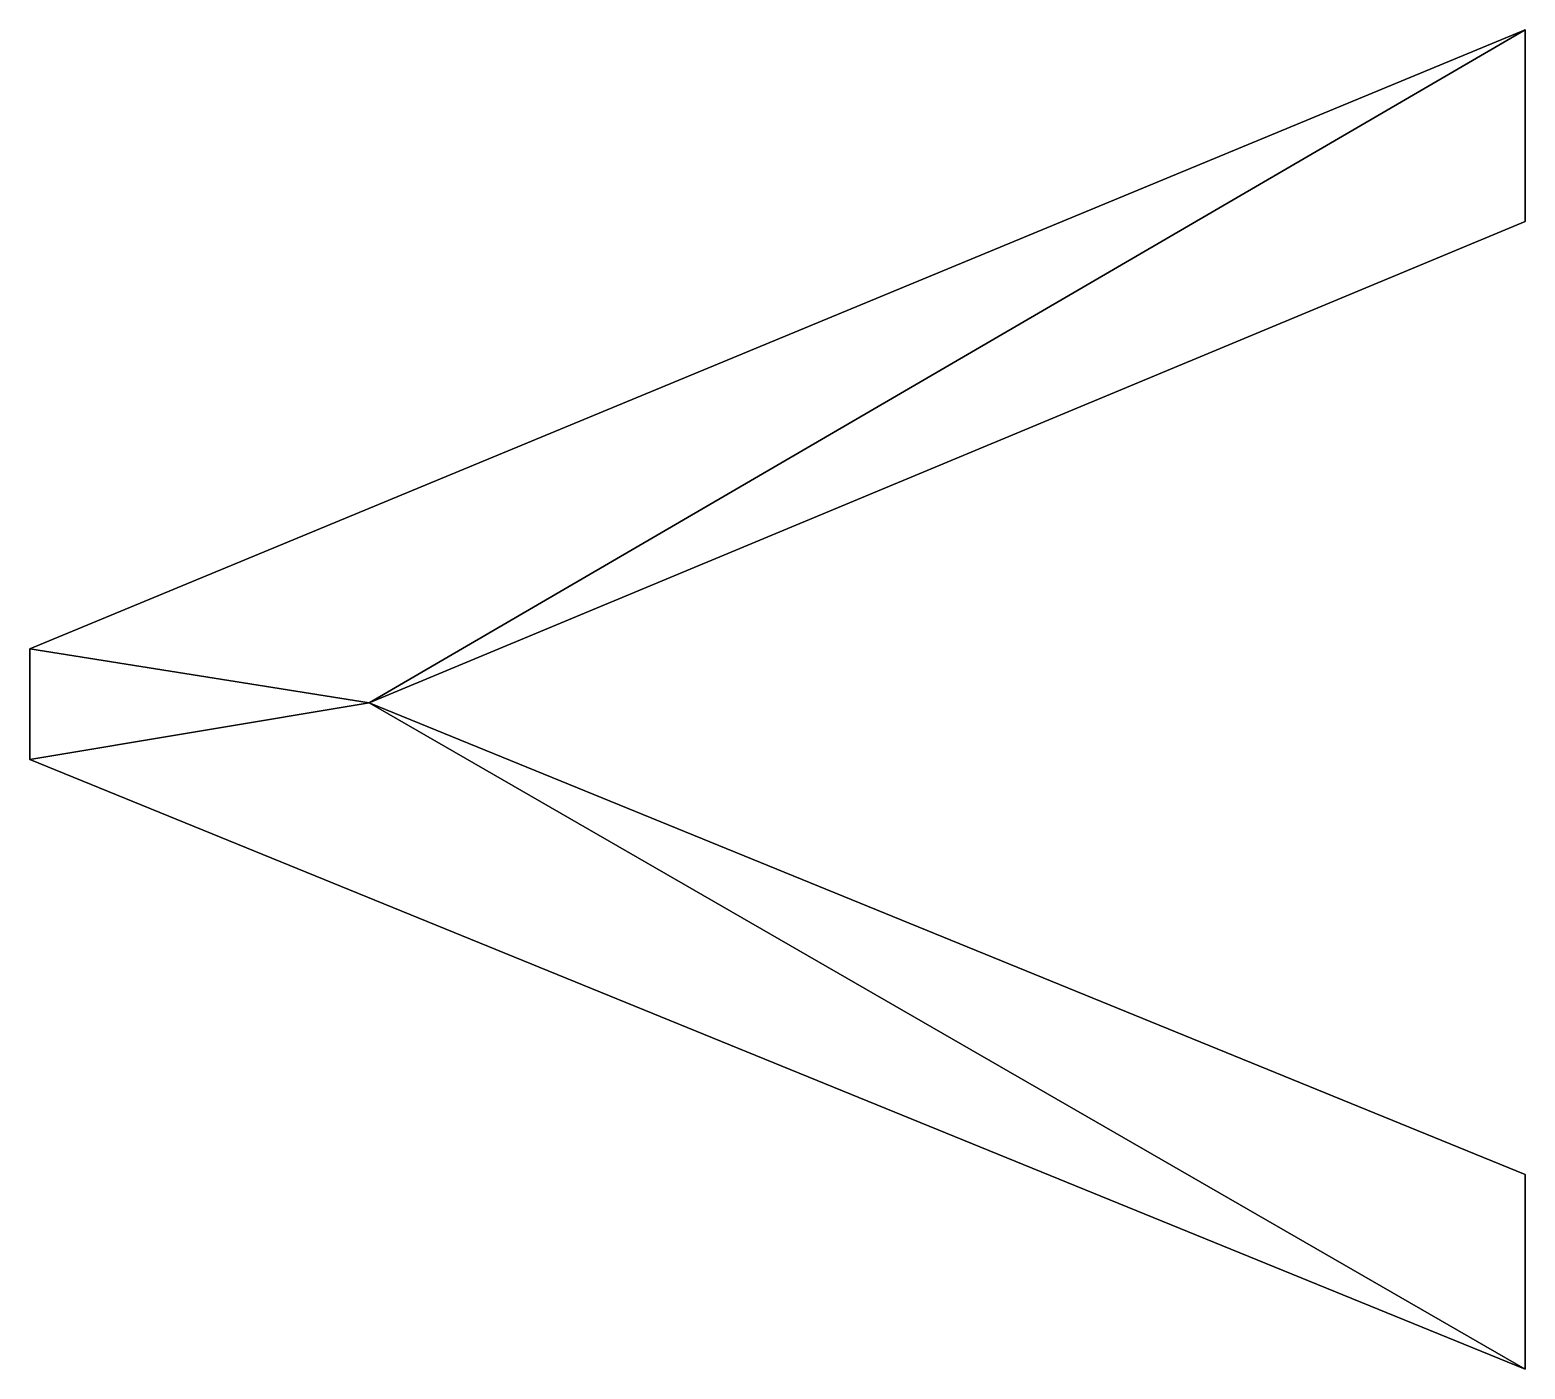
# Model space of a CAD drawing. Header units: metres. Extents: x 0.028 to 0.78, y 0.127 to 0.8.
import ezdxf

# ---------------------------------------------------------------- set-up
doc = ezdxf.new("R2010")
doc.units = ezdxf.units.M

msp = doc.modelspace()

# ---------------------------------------------------------------- meshes
at = {"layer": 'Armanisoft_0', "linetype": 'CONTINUOUS'}
mesh = msp.add_polyface(dxfattribs=at)
corners = [(0.779726, 0.127287), (0.028201, 0.433689), (0.028201, 0.489329), (0.779726, 0.800305), (0.779726, 0.703951), (0.198795, 0.462202), (0.779726, 0.225004), (0.779726, 0.127287), (0.403963, 1.68794), (-0.820181, -0.148276), (1.628108, -0.148276), (0.779726, 0.127287, 0.229421), (0.028201, 0.433689, 0.229421), (0.028201, 0.489329, 0.229421), (0.779726, 0.800305, 0.229421), (0.779726, 0.703951, 0.229421), (0.198795, 0.462202, 0.229421), (0.779726, 0.225004, 0.229421), (0.779726, 0.127287, 0.229421), (0.403963, 1.68794, 0.229421), (-0.820181, -0.148276, 0.229421), (1.628108, -0.148276, 0.229421), (0.779726, 0.127287), (0.779726, 0.127287, 0.229421), (0.028201, 0.433689), (0.028201, 0.433689, 0.229421), (0.028201, 0.489329), (0.028201, 0.489329, 0.229421), (0.779726, 0.800305), (0.779726, 0.800305, 0.229421), (0.779726, 0.703951), (0.779726, 0.703951, 0.229421), (0.198795, 0.462202), (0.198795, 0.462202, 0.229421), (0.779726, 0.225004), (0.779726, 0.225004, 0.229421)]
mesh.append_faces([[corners[k] for k in face] for face in [(5, 0, 1), (5, 1, 2), (5, 3, 4), (6, 0, 5), (2, 3, 5), (16, 12, 11), (16, 13, 12), (16, 15, 14), (17, 16, 11), (13, 16, 14), (24, 22, 23, 25), (26, 24, 25, 27), (28, 26, 27, 29), (30, 28, 29, 31), (32, 30, 31, 33), (34, 32, 33, 35), (22, 34, 35, 23)]])

doc.saveas('drawing.dxf')
